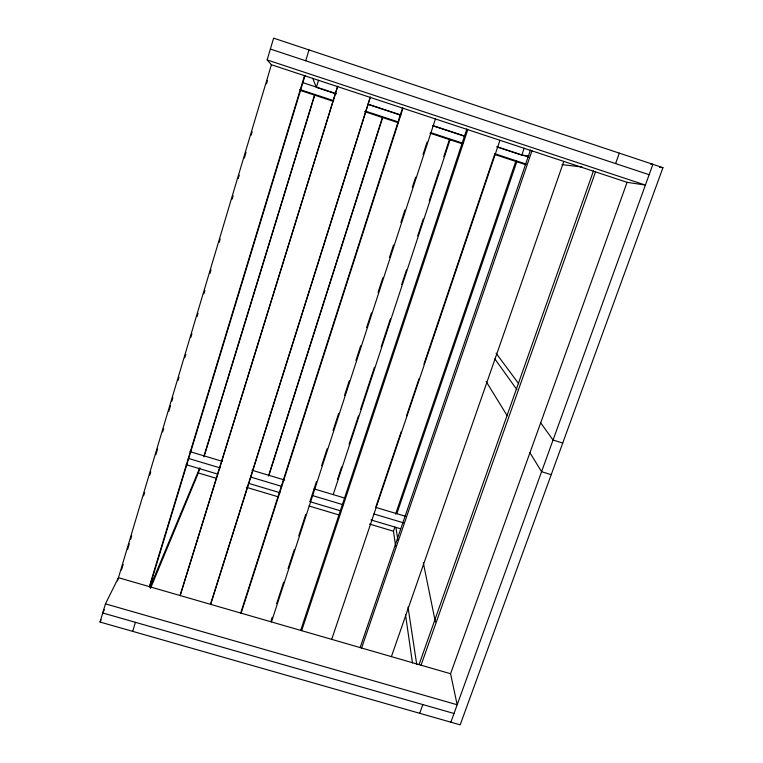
<?xml version="1.0" encoding="UTF-8"?>
<svg xmlns="http://www.w3.org/2000/svg" width="763" height="763" viewBox="0 0 763 763"><rect width="100%" height="100%" fill="white"/><g stroke="black" fill="none" stroke-linecap="round" stroke-linejoin="round"><path stroke-width="1.14" d="M267.145 59.934L645.393 185.075L627.072 182.319L271.399 64.731L267.145 59.934L273.621 38.15L662.952 167.65L460.175 724.85L100.048 622.045L105.456 603.857L118.456 577.705L450.571 673.729L457.171 704.774L105.456 603.857M117.492 580.948L271.399 64.731M121.47 570.047L123.177 564.343M127.602 549.503L129.3 543.8M130.664 539.231L131.684 535.807M143.597 495.864L144.627 492.44M149.729 475.32L150.75 471.896M155.852 454.767L157.559 449.064M162.662 431.944L163.683 428.52M168.795 411.4L170.492 405.697M171.856 401.128L172.877 397.704M177.979 380.584L179.009 377.16M184.789 357.752L185.81 354.328M190.922 337.208L191.942 333.784M197.045 316.664L198.065 313.24M203.855 293.841L204.875 290.417M209.987 273.297L211.008 269.873M219.172 242.481L220.192 239.057M232.114 199.105L233.135 195.681M238.237 178.561L239.258 175.137M244.37 158.017L246.067 152.314M251.17 135.185L252.2 131.761M266.497 83.825L267.517 80.401M132.705 631.363L135.442 622.322M305.715 60.782L309.005 49.919M149.338 586.633L304.523 75.68M149.691 586.881L305.105 75.299M150.502 588.416L198.342 472.955L199.944 467.709M318.543 80.268L316.359 87.383L312.716 78.265M204.074 455.873L314.518 95.127M204.007 456.779L314.699 95.27M180.078 595.521L337.494 86.581M180.154 595.674L337.78 86.124M210.483 604.43L370.284 96.901M210.674 604.372L370.303 97.426M268.471 476.093L382.377 117.607M268.938 475.339L382.635 117.569M240.679 613.156L402.635 107.621M241.137 613.175L402.95 108.222M271.103 620.7L272.21 617.305M276.635 603.724L283.645 582.226M288.071 568.645L294.337 549.408M298.762 535.836L305.763 514.338M310.188 500.757L316.464 481.52M321.624 465.678L327.155 448.701M333.049 430.599L338.581 413.622M344.485 395.52L349.282 380.813M355.92 360.441L360.708 345.734M366.612 327.623L371.4 312.916M378.038 292.544L382.835 277.837M389.473 257.465L393.527 245.018M400.899 222.395L404.962 209.939M412.335 187.316L415.654 177.13M423.026 154.498L427.089 142.052M271.456 621.94L435.435 118.961M337.551 479.374L341.643 466.918M349.101 444.276L358.419 415.969M360.651 409.178L374.442 367.289M381.157 346.907L390.475 318.6M401.653 284.637L406.498 269.921M417.685 235.958L423.274 218.971M429.235 200.86L439.297 170.292M443.77 156.711L449.359 139.724M333.193 494.615L450.056 139.772M300.66 630.476L466.87 128.899M301.652 630.677L467.767 129.653M401.147 431.82L375.692 507.357L405.716 516.37M406.469 416.035L419.011 378.82M423.942 364.17L494.243 155.576M331.705 639.365L499.937 140.287M395.577 514.176L516.074 160.468M396.836 513.699L516.789 161.756M395.673 546.508L393.47 531.22L394.872 527.119M496.971 146.982L521.797 155.175L524.162 148.241M360.107 647.644L530.476 149.987M361.614 648.016L531.945 150.864M391.4 656.619L563.809 161.403M419.04 664.659L593.48 170.864M421.052 665.193L595.512 171.885M419.717 713.3L422.826 704.573M615.598 163.578L619.318 153.134M450.571 673.729L627.072 182.319M450.866 722.189L652.909 164.312L650.553 164.121M150.13 587.052L199.439 468.644M100.048 622.045L101.088 619.909M104.321 609.771L102.747 612.966L454.014 713.491M659.528 167.345L662.952 167.65M521.797 155.175L528.826 155.805M562.035 164.636L582.055 166.954M186.124 464.667L217.608 474.081M248.271 483.246L280.078 492.755M309.606 501.577L340.269 510.743M370.932 519.918L400.441 528.73M198.342 472.955L216.597 478.401M246.268 487.261L278.218 496.808M309.025 506.003L338.696 514.863M369.502 524.057L393.47 531.22M189.92 451.629L222.338 461.357M251.924 470.237L284.771 480.089M314.089 488.883L345.515 498.306M188.28 458.382L220.183 467.929M250.932 477.142L281.69 486.355M312.449 495.559L343.207 504.772M373.965 513.985L403.579 522.855M551.229 474.653L541.587 471.696L529.942 452.745M562.732 443.055L553.041 440.06L540.69 422.836M302.873 82.642L336.569 93.763M368.195 104.197L400.956 115.013M432.592 125.456L465.354 136.262M496.99 146.706L528.616 157.149M317.494 87.755L334.423 93.344M368.291 104.512L399.888 114.946M432.631 125.752L464.228 136.176M299.745 89.49L333.717 100.678M365.41 111.121L398.248 121.937M431.076 132.752L462.779 143.196M494.472 153.64L526.174 164.083M300.374 90.473L332.964 101.202M364.533 111.598L398.42 122.767M429.893 133.134L462.33 143.816M494.624 154.45L525.631 164.665M270.379 49.061L649.141 174.708M496.074 353.212L518.706 383.722M494.853 358.915L516.904 389.664M486.126 381.462L507.214 415.778M423.303 562.789L435.358 621.931M395.921 527.386L397.876 540.271M408.014 607.052L416.741 664.459M405.515 614.749L412.468 662.99"/></g></svg>
